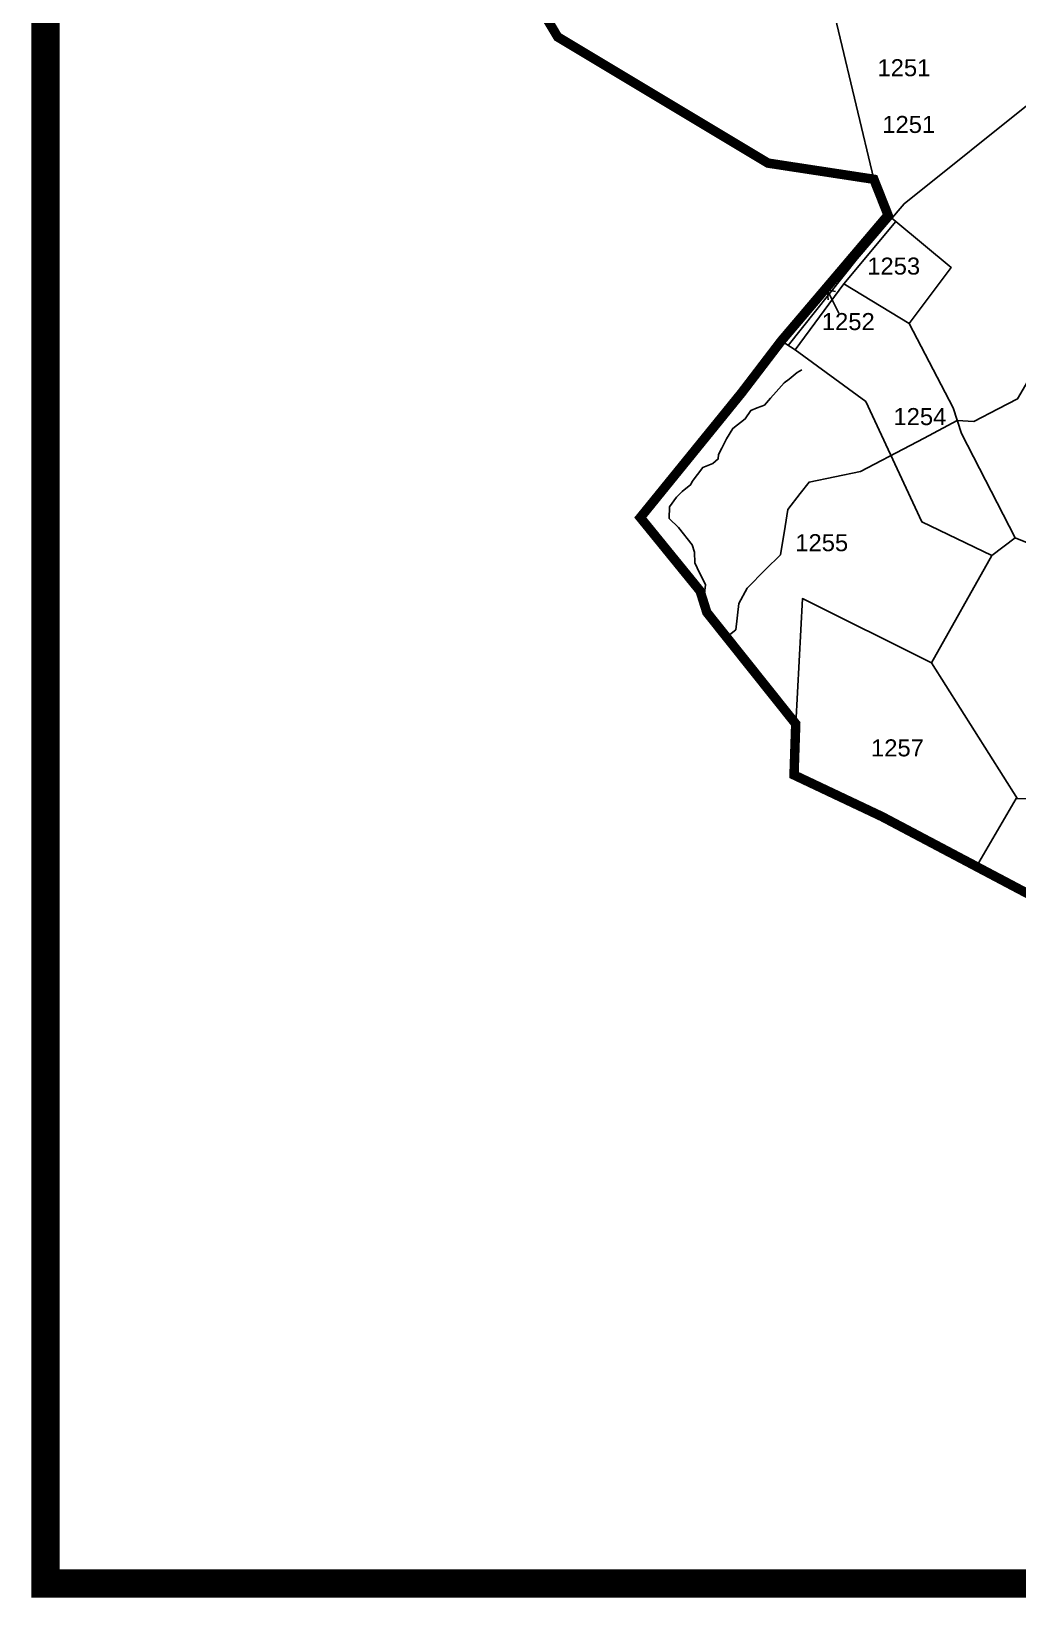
# Model space of a CAD drawing. Header units: inches. Extents: x 192867 to 224088, y 1602358 to 1617481.
# Drawn here: x 195025 to 196068, y 1604060 to 1605717 of the extents above; entities that cross this region are included whole.
import ezdxf

# ---------------------------------------------------------------- set-up
doc = ezdxf.new("R2010")
doc.units = ezdxf.units.IN
doc.header["$LTSCALE"] = 15
doc.header["$MEASUREMENT"] = 0
doc.linetypes.add('HIDDEN2', pattern=[0.1875, 0.125, -0.0625])
for name, color, linetype in [('PLOTS', 7, 'Continuous'), ('PLOTS NO', 7, 'Continuous'), ('ROADS', 1, 'Continuous'), ('STREAMS', 4, 'Continuous'), ('text2', 7, 'Continuous'), ('VILLAGE BOUNDRY', 5, 'Continuous')]:
    doc.layers.add(name, color=color, linetype=linetype)
doc.styles.get("Standard").update_dxf_attribs({"font": 'arial.ttf'})

msp = doc.modelspace()

# ---------------------------------------------------------------- linework, layer by layer
at = {"layer": 'PLOTS'}
for points in [[(195930.8, 1605522.4), (195938.9, 1605515.5), (195883.9, 1605449.7), (195832.5, 1605380), (195817.9, 1605389.3)], [(195953, 1605407.6), (195997.5, 1605467.1), (195939.1, 1605515.8)], [(195832.5, 1605380), (195907.4, 1605325.2), (195966.6, 1605197.8), (196040.5, 1605162.5), (196065.2, 1605180.9), (196008.4, 1605291.4), (195999.5, 1605318.7), (195953, 1605407.6), (195883.9, 1605449.7)], [(196065.2, 1605180.9), (196359.1, 1605062.4), (196490.6, 1605023.3), (196495.2, 1605034.6), (196581.4, 1605059.2), (196655.4, 1605030.1), (196681.5, 1605188.5), (196694, 1605249.9)], [(195833.2, 1604984.3), (195840.3, 1605116.8), (195976.8, 1605049), (196040.5, 1605162.5)], [(196067.7, 1604905.1), (195976.8, 1605049)], [(196277.9, 1604900), (196066.2, 1604905.2), (196024.4, 1604833.3)]]:
    msp.add_lwpolyline(points, dxfattribs=at)
at = {"layer": 'PLOTS NO'}
for points in [[(195867.4, 1605432.8), (195866.5, 1605443.4), (195875.3, 1605441.6)], [(195866.5, 1605443.4), (195878.6, 1605418.7)]]:
    msp.add_lwpolyline(points, dxfattribs=at)
at = {"layer": 'ROADS'}
for points in [[(195915.8, 1605560.3), (195859.8, 1605795.7), (195832.7, 1605925.8), (195811.8, 1606029.7), (195726.5, 1606134.3), (195713.8, 1606147), (195742.8, 1606232.6), (195815, 1606379.5), (195941.4, 1606463), (196018.1, 1606647.9), (196075.6, 1606787.4), (196126.3, 1606989.3), (196161.5, 1607156)], [(196137, 1605694.4), (196114.5, 1605659.9), (196087.6, 1605646.5), (195947.7, 1605534.4), (195898.1, 1605476.1), (195825.2, 1605384.6)]]:
    msp.add_lwpolyline(points, dxfattribs=at)
at = {"layer": 'STREAMS'}
for points in [[(195839.6, 1605358.8), (195834.8, 1605356), (195826.2, 1605348.8), (195820.9, 1605345), (195812.6, 1605335.6), (195806.6, 1605328.8), (195800.1, 1605321.4), (195792.3, 1605318.4), (195785.6, 1605315.8), (195779.8, 1605306.8), (195766.8, 1605296.7), (195759.9, 1605285.9), (195755.1, 1605276), (195751.7, 1605269.1), (195751.2, 1605264.6), (195745.6, 1605259.6), (195734.9, 1605255.6), (195723.7, 1605240.5), (195722.2, 1605237.5), (195713.3, 1605230.1), (195707, 1605224.2), (195699.6, 1605213.8), (195699.5, 1605201.4), (195709.1, 1605191.9), (195723.7, 1605173.6), (195726.2, 1605166), (195726.4, 1605154.7), (195731.5, 1605144.1), (195735.9, 1605135.3), (195737.8, 1605131.5), (195735.7, 1605113.5)], [(195760.1, 1605076), (195769.8, 1605083.9), (195773.1, 1605111.7), (195781.9, 1605127.8), (195801.4, 1605147.4), (195817, 1605163), (195822, 1605193), (195824.9, 1605210.9), (195838, 1605227.9), (195847.3, 1605240), (195901.7, 1605251.2), (195954.3, 1605278.7), (195968.9, 1605286.3), (196003.9, 1605305), (196021.4, 1605304.1), (196047.3, 1605317.4), (196067.8, 1605328), (196078.6, 1605346.7)]]:
    msp.add_lwpolyline(points, dxfattribs=at)
at = {"layer": 'text2', "color": 5, "const_width": 30}
msp.add_lwpolyline([(195040, 1616646.3), (204931.9, 1616646.3), (204931.9, 1604075), (195040, 1604075)], close=True, dxfattribs=at)
at = {"layer": 'VILLAGE BOUNDRY', "color": 5, "linetype": 'HIDDEN2', "ltscale": 14, "const_width": 10}
msp.add_lwpolyline([(195480.9, 1605879.4), (195581.5, 1605710.9), (195803.9, 1605577.4), (195915.8, 1605560.3), (195930.8, 1605522.4), (195930.8, 1605522.4), (195869.1, 1605449.6), (195817.9, 1605389.3), (195775.8, 1605334.2), (195668.9, 1605202.5), (195732.1, 1605124.8), (195739.2, 1605102.2), (195833.2, 1604984.3), (195831.4, 1604930.2), (195924.4, 1604886.2), (196024.4, 1604833.3), (196113.8, 1604786)], dxfattribs=at)

# ---------------------------------------------------------------- texts
at = {"layer": 'PLOTS NO'}
for s, p in [('1251', (195919.6, 1605669.3)), ('1251', (195924.7, 1605609.3)), ('1253', (195908.8, 1605459.5)), ('1252', (195860.8, 1605400.8)), ('1254', (195936.5, 1605300.3)), ('1255', (195832.7, 1605166.9)), ('1257', (195912.8, 1604949.9))]:
    msp.add_text(s, height=18, dxfattribs=at).set_placement(p)

doc.saveas('drawing.dxf')
